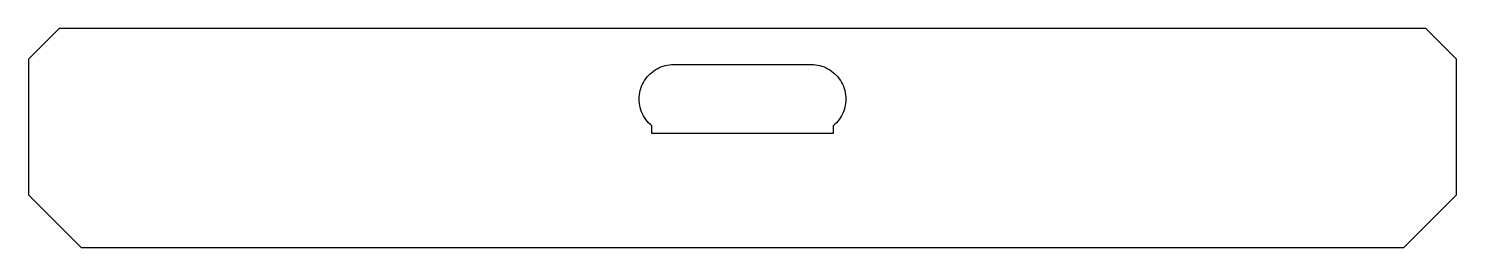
# Model space of a CAD drawing. Header units: metres. Extents: x 97.3 to 162.5, y -27.5 to -17.5.
import ezdxf

# ---------------------------------------------------------------- set-up
doc = ezdxf.new("R2010")
doc.units = ezdxf.units.M

msp = doc.modelspace()

# ---------------------------------------------------------------- linework, layer by layer
for p, q in [((98.7, -17.5), (97.3, -18.9)), ((161.1, -17.5), (98.7, -17.5)), ((162.5, -18.9), (161.1, -17.5)), ((97.3, -18.9), (97.3, -25.1)), ((162.5, -25.1), (162.5, -18.9)), ((125.678, -19.5682), (125.753, -19.5026)), ((125.753, -19.5026), (125.831, -19.4417)), ((125.831, -19.4417), (125.913, -19.386)), ((125.913, -19.386), (125.999, -19.3354)), ((125.999, -19.3354), (126.087, -19.2904)), ((126.087, -19.2904), (126.178, -19.2509)), ((126.178, -19.2509), (126.272, -19.2173)), ((126.272, -19.2173), (126.367, -19.1896)), ((126.367, -19.1896), (126.464, -19.168)), ((126.464, -19.168), (126.562, -19.1525)), ((126.562, -19.1525), (126.661, -19.1431)), ((126.661, -19.1431), (126.76, -19.14)), ((126.76, -19.14), (133.04, -19.14)), ((133.04, -19.14), (133.139, -19.1431)), ((133.139, -19.1431), (133.238, -19.1525)), ((133.238, -19.1525), (133.336, -19.168)), ((133.336, -19.168), (133.433, -19.1896)), ((133.433, -19.1896), (133.528, -19.2173)), ((133.528, -19.2173), (133.622, -19.2509)), ((133.622, -19.2509), (133.713, -19.2904)), ((133.713, -19.2904), (133.801, -19.3354)), ((133.801, -19.3354), (133.887, -19.386)), ((133.887, -19.386), (133.969, -19.4417)), ((133.969, -19.4417), (134.047, -19.5026)), ((134.047, -19.5026), (134.122, -19.5682)), ((125.257, -20.2318), (125.291, -20.1384)), ((125.291, -20.1384), (125.33, -20.0473)), ((125.33, -20.0473), (125.375, -19.9588)), ((125.375, -19.9588), (125.426, -19.8734)), ((125.426, -19.8734), (125.482, -19.7913)), ((125.482, -19.7913), (125.543, -19.7129)), ((125.543, -19.7129), (125.608, -19.6384)), ((125.608, -19.6384), (125.678, -19.5682)), ((134.122, -19.5682), (134.192, -19.6384)), ((134.192, -19.6384), (134.257, -19.7129)), ((134.257, -19.7129), (134.318, -19.7913)), ((134.318, -19.7913), (134.374, -19.8734)), ((134.374, -19.8734), (134.425, -19.9588)), ((134.425, -19.9588), (134.47, -20.0473)), ((134.47, -20.0473), (134.509, -20.1384)), ((134.509, -20.1384), (134.543, -20.2318)), ((125.18, -20.72), (125.183, -20.6208)), ((125.183, -20.8192), (125.18, -20.72)), ((125.183, -20.6208), (125.192, -20.522)), ((125.192, -20.918), (125.183, -20.8192)), ((125.192, -20.522), (125.208, -20.4239)), ((125.208, -20.4239), (125.23, -20.3271)), ((125.23, -20.3271), (125.257, -20.2318)), ((134.543, -20.2318), (134.57, -20.3271)), ((134.57, -20.3271), (134.592, -20.4239)), ((134.592, -20.4239), (134.608, -20.522)), ((134.608, -20.522), (134.617, -20.6208)), ((134.617, -20.8192), (134.608, -20.918)), ((134.617, -20.6208), (134.62, -20.72)), ((134.62, -20.72), (134.617, -20.8192)), ((125.208, -21.0161), (125.192, -20.918)), ((125.23, -21.1129), (125.208, -21.0161)), ((125.257, -21.2082), (125.23, -21.1129)), ((125.291, -21.3016), (125.257, -21.2082)), ((125.33, -21.3927), (125.291, -21.3016)), ((125.375, -21.4812), (125.33, -21.3927)), ((125.426, -21.5666), (125.375, -21.4812)), ((134.425, -21.4812), (134.374, -21.5666)), ((134.47, -21.3927), (134.425, -21.4812)), ((134.509, -21.3016), (134.47, -21.3927)), ((134.543, -21.2082), (134.509, -21.3016)), ((134.57, -21.1129), (134.543, -21.2082)), ((134.592, -21.0161), (134.57, -21.1129)), ((134.608, -20.918), (134.592, -21.0161)), ((125.482, -21.6487), (125.426, -21.5666)), ((125.543, -21.7271), (125.482, -21.6487)), ((125.608, -21.8016), (125.543, -21.7271)), ((125.678, -21.8718), (125.608, -21.8016)), ((125.753, -21.9374), (125.678, -21.8718)), ((125.76, -21.9429), (125.753, -21.9374)), ((125.76, -22.3), (125.76, -21.9429)), ((134.047, -21.9374), (134.04, -21.9429)), ((134.04, -21.9429), (134.04, -22.3)), ((134.122, -21.8718), (134.047, -21.9374)), ((134.192, -21.8016), (134.122, -21.8718)), ((134.257, -21.7271), (134.192, -21.8016)), ((134.318, -21.6487), (134.257, -21.7271)), ((134.374, -21.5666), (134.318, -21.6487)), ((134.04, -22.3), (125.76, -22.3)), ((97.3, -25.1), (99.7, -27.5)), ((160.1, -27.5), (162.5, -25.1)), ((99.7, -27.5), (160.1, -27.5))]:
    msp.add_line(p, q)

doc.saveas('drawing.dxf')
